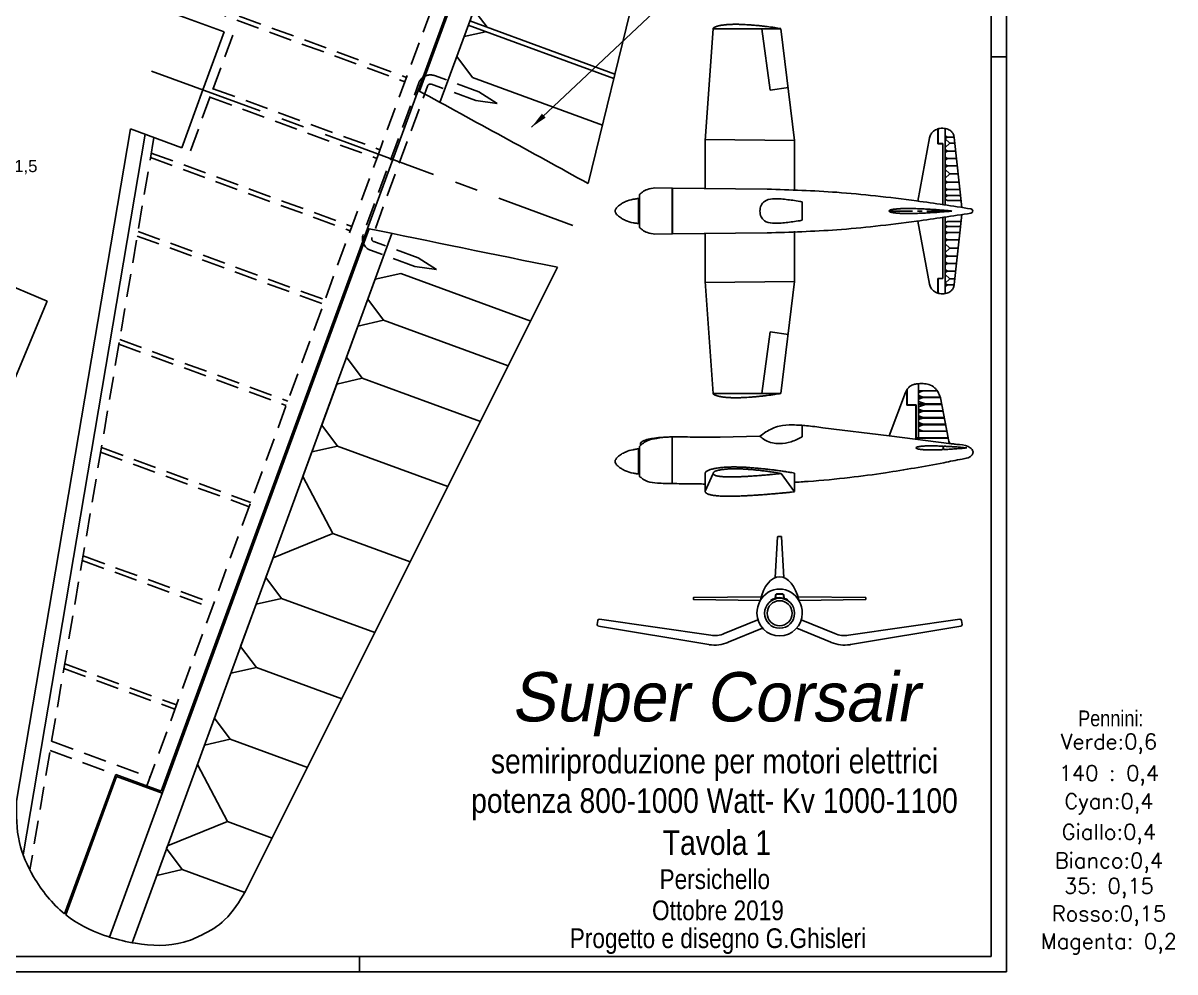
# Model space of a CAD drawing. Header units: millimetres. Extents: x 0 to 7380, y 0 to 3834.
# Drawn here: x 869.8 to 1243.6, y 0 to 308 of the extents above; entities that cross this region are included whole.
import ezdxf
from ezdxf.enums import TextEntityAlignment as Align

# ---------------------------------------------------------------- set-up
doc = ezdxf.new("R2010")
doc.units = ezdxf.units.MM
doc.header["$LTSCALE"] = 30
doc.linetypes.add('CENTRO', pattern=[2, 1.25, -0.25, 0.25, -0.25])
doc.linetypes.add('NASCOSTA', pattern=[0.375, 0.25, -0.125])
doc.layers.get('0').update_dxf_attribs({"color": 2})
for name, color, linetype in [('1', 1, 'CENTRO'), ('2', 3, 'Continuous'), ('3', 4, 'Continuous'), ('n', 6, 'NASCOSTA'), ('quote', 140, 'Continuous')]:
    doc.layers.add(name, color=color, linetype=linetype)
doc.styles.add('1', font='ARIALN.TTF')
doc.styles.add('SIMPLEX', font='simplex.shx')
doc.styles.get("Standard").update_dxf_attribs({"font": 'arial.ttf'})
doc.styles.add('style1', font='framd.ttf', dxfattribs={"width": 0.5, "oblique": 10})
doc.dimstyles.get("Standard").update_dxf_attribs({"dimscale": 30, "dimtxt": 0.13, "dimasz": 0.18, "dimexe": 0.18, "dimexo": 0.0625, "dimgap": 0.09, "dimtad": 0, "dimtih": 1, "dimtoh": 1, "dimdec": 0, "dimzin": 0, "dimdsep": 46, "dimtxsty": 'Standard', "dimcen": 0.09, "dimadec": 0, "dimazin": 0, "dimtfac": 1, "dimtdec": 0, "dimtofl": 0, "dimtmove": 0, "dimatfit": 3, "dimfxl": 1, "dimtolj": 1, "dimtzin": 0, "dimarcsym": 0})

# ---------------------------------------------------------------- blocks, each defined once
blk = doc.blocks.new('CONT')
at = {"layer": '2'}
for p, q in [((11890, 0), (11890, 8460)), ((11840, 50), (11840, 8410)), ((11840, 2970), (11890, 2970)), ((50, 50), (11840, 50)), ((9790, 0), (9790, 50)), ((0, 0), (11890, 0))]:
    blk.add_line(p, q, dxfattribs=at)
blk = doc.blocks.new('NA08')
at = {"layer": '1'}
blk.add_line((0, 0), (100, 0), dxfattribs=at)
at = {"layer": '2'}
blk.add_lwpolyline([(100, 0, 0.002235), (93.4, 0.7, 0.004427), (90, 1, 0.00004), (80.3, 1.7, 0.001491), (80, 1.8, 0.000747), (74.3, 2.2, 0.001007), (70, 2.4, 0.001233), (65.5, 2.7, 0.001027), (60, 3, 0.001715), (55.7, 3.3, 0.001285), (50, 3.5, 0.002458), (45.3, 3.7, 0.002185), (40, 3.9, 0.003062), (34.5, 4, 0.003675), (30, 4, 0.001575), (27.2, 4, 0.001929), (25, 4, 0.002569), (22.6, 3.9, 0.002425), (20, 3.8, 0.004563), (17.8, 3.7, 0.003498), (15, 3.6, 0.004959), (12.3, 3.3, 0.006032), (10, 3.1, 0.003852), (8.8, 3, 0.00365), (7.5, 2.8, 0.007107), (6.9, 2.7, 0.002045), (5, 2.4, 0.017089), (4.4, 2.2, 0.005726), (2.5, 1.7, 0.084771), (0.4, 0.8, 0.245448), (0, 0, 0.245448), (0.4, -0.8, 0.084771), (2.5, -1.7, 0.005726), (4.4, -2.2, 0.017089), (5, -2.4, 0.002045), (6.9, -2.7, 0.007107), (7.5, -2.8, 0.00365), (8.8, -3, 0.003852), (10, -3.1, 0.006032), (12.3, -3.3, 0.004959), (15, -3.6, 0.003498), (17.8, -3.7, 0.004563), (20, -3.8, 0.002425), (22.6, -3.9, 0.002569), (25, -4, 0.001929), (27.2, -4, 0.001575), (30, -4, 0.003675), (34.5, -4, 0.003062), (40, -3.9, 0.002185), (45.3, -3.7, 0.002458), (50, -3.5, 0.001285), (55.7, -3.3, 0.001715), (60, -3, 0.001027), (65.5, -2.7, 0.001233), (70, -2.4, 0.001007), (74.3, -2.2, 0.000747), (80, -1.8, 0.001491), (80.3, -1.7, 0.00004), (90, -1, 0.004427), (93.4, -0.7, 0.002235), (100, 0)], format="xyb", dxfattribs=at)

msp = doc.modelspace()

# ---------------------------------------------------------------- linework, layer by layer
at = {"layer": '1'}
msp.add_line((911.48, 292.42), (1048.22, 242.32), dxfattribs=at)
at = {"layer": '2'}
for p, q in [((1053.2, 255.9), (1106.63, 475.47)), ((918.36, 311.2), (935.01, 305.1)), ((935.01, 305.1), (928.13, 286.32)), ((1091.16, 269.84), (1093.71, 306.16)), ((1115.71, 306.16), (1120.16, 269.84)), ((921.25, 267.54), (928.13, 286.32)), ((981.57, 241.36), (997.97, 286.11)), ((904.6, 273.64), (867.63, 55.47)), ((904.6, 273.64), (921.25, 267.54)), ((1091.16, 269.84), (1091.16, 254.3)), ((1120.16, 269.87), (1120.16, 269.8)), ((1120.16, 269.84), (1120.16, 253.55)), ((1160.14, 250.21), (1163.95, 270.74)), ((1174.51, 248.12), (1171.94, 270.88)), ((1074.83, 254.46), (1080.47, 254.4)), ((1080.57, 254.4), (1111.29, 254.1)), ((1069.52, 242.9), (1069.52, 251.05)), ((1069.89, 241.58), (1069.89, 252.38)), ((1069.89, 251.2), (1069.89, 241.62)), ((1160.14, 243.74), (1163.95, 223.22)), ((1174.51, 245.84), (1171.94, 223.08)), ((1074.83, 239.5), (1080.47, 239.55)), ((1080.57, 239.55), (1111.29, 239.86)), ((1091.16, 224.12), (1091.16, 239.66)), ((1120.16, 224.12), (1120.16, 240.4)), ((1043.25, 228.74), (942.18, 26.62)), ((1091.16, 224.12), (1093.71, 187.8)), ((1115.71, 187.8), (1120.16, 224.12)), ((1120.16, 224.08), (1120.16, 224.16)), ((1156.23, 188.12), (1150.85, 173.97)), ((1156.23, 188.12), (1150.85, 173.97)), ((1167.49, 186.38), (1170.01, 173.4)), ((1129.37, 176.65), (1150.85, 173.97)), ((1088.08, 173.57), (1096.04, 173.53)), ((1096.04, 173.53), (1108.82, 173.87)), ((1170.03, 173.3), (1170.14, 172.77)), ((1069.52, 161.63), (1069.52, 169.78)), ((1069.89, 160.84), (1069.89, 170.58)), ((1070.12, 170.78), (1070.12, 171.7)), ((1171.1, 171.44), (1171.42, 171.39)), ((1091.2, 162.03), (1091.2, 156.03)), ((1091.2, 156.03), (1093.71, 161.76)), ((1094.05, 162.32), (1093.86, 162.15)), ((1115.81, 161.78), (1120.19, 155.85)), ((1120.19, 161.92), (1120.19, 155.92)), ((1123.82, 159.16), (1123.95, 159.17)), ((1113.91, 127.99), (1114.67, 141.26)), ((1114.77, 141.35), (1115.86, 141.35)), ((1116.72, 127.99), (1115.96, 141.26)), ((1087.32, 120.98), (1087.32, 121.43)), ((1109.4, 121.79), (1087.42, 121.53)), ((1109.1, 120.62), (1087.42, 120.88)), ((1121.23, 121.79), (1143.22, 121.53)), ((1121.53, 120.62), (1143.22, 120.88)), ((1143.32, 120.98), (1143.32, 121.43)), ((1056.27, 114.07), (1056.07, 112.83)), ((1056.48, 112.26), (1092.3, 106.26)), ((1056.83, 114.48), (1092.96, 109.29)), ((1097.37, 109.81), (1108.27, 114.34)), ((1133.26, 109.81), (1122.36, 114.34)), ((1173.8, 114.48), (1137.68, 109.29)), ((1174.15, 112.26), (1138.33, 106.26)), ((1174.37, 114.07), (1174.56, 112.83)), ((1095.18, 109.25), (1095.19, 109.25)), ((1098.67, 107.02), (1109.75, 111.63)), ((1131.96, 107.02), (1120.88, 111.63)), ((1135.45, 109.25), (1135.44, 109.25)), ((1092.3, 106.26), (1092.48, 106.23)), ((1098.54, 106.94), (1098.67, 107.02)), ((1132.09, 106.94), (1131.96, 107.02)), ((1138.33, 106.26), (1138.15, 106.23)), ((897.35, 11.47), (897.82, 11.32))]:
    msp.add_line(p, q, dxfattribs=at)
for points in [[(1115.71, 306.2, 0.000033), (1114.76, 306.35, 0.000816), (1114.71, 306.36, 0.00288), (1113.73, 306.51, 0.002044), (1112.35, 306.7, 0.002678), (1111.29, 306.83, 0.002214), (1110, 306.99, 0.002633), (1108.9, 307.11, 0.002318), (1107.64, 307.23, 0.003302), (1106.63, 307.32, 0.002497), (1105.28, 307.42, 0.004415), (1104.17, 307.49, 0.003966), (1102.92, 307.55, 0.005984), (1101.62, 307.58, 0.007277), (1100.56, 307.58, 0.00312), (1099.88, 307.57, 0.004146), (1099.37, 307.55, 0.004387), (1098.81, 307.52, 0.004037), (1098.19, 307.48, 0.006955), (1097.65, 307.43, 0.005955), (1097.02, 307.35, 0.008721), (1096.39, 307.26, 0.010304), (1095.85, 307.16, 0.005717), (1095.56, 307.09, 0.005901), (1095.28, 307.02, 0.010251), (1095.03, 306.95, 0.007575), (1094.7, 306.85, 0.019912), (1094.49, 306.77, 0.012797), (1094.15, 306.61, 0.028422), (1094.08, 306.57, 0.011621), (1093.89, 306.44, 0.105656), (1093.73, 306.27, 0.148129), (1093.71, 306.17, 0.014991), (1093.71, 306.16, 0.104517)], [(1115.71, 187.75, -0.000033), (1114.76, 187.6, -0.000816), (1114.71, 187.6, -0.00288), (1113.73, 187.45, -0.002044), (1112.35, 187.26, -0.002678), (1111.29, 187.12, -0.002214), (1110, 186.97, -0.002633), (1108.9, 186.85, -0.002318), (1107.64, 186.72, -0.003302), (1106.63, 186.63, -0.002497), (1105.28, 186.53, -0.004415), (1104.17, 186.46, -0.003966), (1102.92, 186.41, -0.005984), (1101.62, 186.37, -0.007277), (1100.56, 186.37, -0.00312), (1099.88, 186.39, -0.004146), (1099.37, 186.41, -0.004387), (1098.81, 186.44, -0.004037), (1098.19, 186.48, -0.006955), (1097.65, 186.53, -0.005955), (1097.02, 186.61, -0.008721), (1096.39, 186.7, -0.010304), (1095.85, 186.8, -0.005717), (1095.56, 186.86, -0.005901), (1095.28, 186.93, -0.010251), (1095.03, 187, -0.007575), (1094.7, 187.11, -0.019912), (1094.49, 187.19, -0.012797), (1094.15, 187.34, -0.028422), (1094.08, 187.38, -0.011621), (1093.89, 187.51, -0.105656), (1093.73, 187.68, -0.148129), (1093.71, 187.79, -0.014991), (1093.71, 187.8, -0.104517)], [(1093.93, 161.41, 0.077751), (1094.76, 161.06, 0.006808), (1095.09, 160.99, 0.009692), (1095.32, 160.94, 0.004979), (1095.6, 160.9, 0.005242), (1095.87, 160.86, 0.008353), (1096.39, 160.8, 0.007483), (1096.97, 160.75, 0.004332), (1097.57, 160.72, 0.005367), (1098.06, 160.7, 0.002554), (1098.67, 160.68, 0.003275), (1099.15, 160.68, 0.002361), (1099.65, 160.67, 0.001936), (1100.25, 160.68, 0.003781), (1101.25, 160.7, 0.003201), (1102.43, 160.74, 0.002302), (1103.61, 160.79, 0.002685), (1104.62, 160.84, 0.001402), (1105.89, 160.92, 0.001898), (1106.82, 160.98, 0.000971), (1108.06, 161.08, 0.001254), (1109.02, 161.15, 0.000832), (1110.26, 161.26, 0.001081), (1111.22, 161.34, 0.000819), (1112.53, 161.46, 0.001203), (1113.42, 161.54, 0.000375), (1113.44, 161.54, 0.000016), (1115.81, 161.78, 0.000006)], [(1091.2, 156.03, 0.073663), (1091.19, 155.88, 0.145895), (1091.28, 155.61, 0.104517), (1091.58, 155.35, 0.011202), (1091.84, 155.21, 0.028124), (1091.95, 155.16, 0.012161), (1092.39, 155, 0.019309), (1092.68, 154.92, 0.006808), (1093.11, 154.82, 0.009692), (1093.41, 154.76, 0.004979), (1093.78, 154.7, 0.005242), (1094.14, 154.65, 0.008353), (1094.82, 154.57, 0.007483), (1095.58, 154.51, 0.004332), (1096.38, 154.46, 0.005367), (1097.03, 154.44, 0.002554), (1097.84, 154.42, 0.003275), (1098.47, 154.41, 0.002361), (1099.12, 154.41, 0.001936), (1099.91, 154.41, 0.003781), (1101.23, 154.44, 0.003201), (1102.79, 154.49, 0.002302), (1104.34, 154.56, 0.002685), (1105.68, 154.63, 0.001402), (1107.34, 154.73, 0.001898), (1108.57, 154.82, 0.000971), (1110.2, 154.94, 0.001254), (1111.47, 155.04, 0.000832), (1113.11, 155.17, 0.001081), (1114.37, 155.28, 0.000819), (1116.1, 155.44, 0.001203), (1117.27, 155.55, 0.000375), (1117.3, 155.55, 0.000007), (1118.73, 155.7, 0.001175), (1119.22, 155.74, 0.000592), (1120.19, 155.85)]]:
    msp.add_lwpolyline(points, format="xyb", dxfattribs=at)
for centre, radius, start, end in [((1177.29, 246.98), 0.7, 278.8276, 81.1724), ((1164.54, 185.8), 3, 11.023, 21.6632), ((1171.22, 172.43), 1, 191.023, 262.8698), ((1094.17, 161.8), 0.46, 131.3539, 238.56), ((1114.77, 141.25), 0.1, 90, 176.7164), ((1115.86, 141.25), 0.1, 3.2836, 90), ((1087.42, 121.43), 0.1, 90.6847, 180), ((1087.42, 120.98), 0.1, 180, 269.3153), ((1143.22, 121.43), 0.1, 0, 89.3153), ((1143.22, 120.98), 0.1, 270.6847, 0), ((1115.32, 116.43), 7.35, 180, 0), ((1056.56, 112.75), 0.5, 171.0281, 260.4873), ((1056.76, 113.99), 0.5, 81.8189, 171.0281), ((1173.87, 113.99), 0.5, 8.9719, 98.1811), ((1174.07, 112.75), 0.5, 279.5127, 8.9719), ((1094.21, 117.35), 8.16, 261.189, 276.8402), ((1094.29, 117.36), 8.16, 276.3636, 292.1757), ((1136.34, 117.36), 8.16, 247.8243, 263.6364), ((1136.43, 117.35), 8.16, 263.1598, 278.811), ((1094.21, 117.35), 11.26, 261.189, 276.8402), ((1094.29, 117.36), 11.26, 276.3636, 292.1757), ((1136.34, 117.36), 11.26, 247.8243, 263.6364), ((1136.43, 117.35), 11.26, 263.1598, 278.811)]:
    msp.add_arc(centre, radius, start, end, dxfattribs=at)
at = {"layer": '2', "extrusion": (0, 0, -1)}
msp.add_ellipse((1115.24, 116.43), major_axis=(0, 11.81), ratio=0.555175, start_param=5.077959, end_param=6.294599, dxfattribs=at)
at = {"layer": '2'}
for centre, major_axis, ratio, start_param, end_param in [((1115.39, 116.43), (0, 11.81), 0.555175, 5.077959, 6.294599), ((1115.32, 116.43), (0, 7.85), 0.93703, 4.712389, 7.853982)]:
    msp.add_ellipse(centre, major_axis=major_axis, ratio=ratio, start_param=start_param, end_param=end_param, dxfattribs=at)
for points in [[(997.97, 286.11), (1016.41, 276.1), (1034.82, 266.02), (1053.2, 255.9)], [(981.57, 241.36), (1002.12, 237.09), (1022.68, 232.89), (1043.25, 228.74)], [(1156.23, 188.12), (1156.35, 188.4), (1156.47, 188.67), (1156.62, 188.93)], [(1080.57, 173.67), (1080.67, 173.67), (1080.77, 173.67), (1080.87, 173.67)], [(1080.97, 173.67), (1083.34, 173.7), (1085.71, 173.63), (1088.08, 173.57)], [(1080.57, 158.5), (1082.46, 158.48), (1084.36, 158.49), (1086.25, 158.46)], [(1086.25, 158.46), (1087.89, 158.43), (1089.53, 158.38), (1091.16, 158.36)], [(1120.19, 158.95), (1121.15, 159), (1122.12, 159.05), (1123.09, 159.11)], [(1123.21, 159.12), (1123.42, 159.13), (1123.62, 159.15), (1123.82, 159.16)]]:
    msp.add_open_spline(points, degree=3, dxfattribs=at)
for points, knots in [([(1168.25, 273.84), (1168.2, 273.85), (1167.66, 273.86), (1166.59, 273.72), (1165.37, 272.97), (1164.39, 271.97), (1164.1, 271.16), (1163.95, 270.74)], [51.52129, 51.52129, 51.52129, 51.52129, 53.10905, 67.509494, 83.140369, 95.231432, 108.665486, 108.665486, 108.665486, 108.665486]), ([(1171.93, 270.93), (1171.86, 271.31), (1171.73, 271.99), (1171.16, 272.7), (1170.4, 273.41), (1169.39, 273.73), (1168.59, 273.83), (1168.3, 273.84)], [0, 0, 0, 0, 11.491589, 20.511254, 26.706525, 42.374873, 51.02067, 51.02067, 51.02067, 51.02067]), ([(1069.89, 252.38), (1070.18, 252.64), (1070.94, 253.31), (1072.6, 254.15), (1074.02, 254.38), (1074.83, 254.46)], [0, 0, 0, 0, 11.740564, 30.320937, 54.706564, 54.706564, 54.706564, 54.706564]), ([(1069.52, 251.05), (1069.32, 251.02), (1069.12, 251), (1068.92, 250.97), (1068.92, 250.97), (1068.92, 250.97), (1068.92, 250.97), (1068.52, 250.91), (1067.27, 250.73), (1065.66, 250.28), (1063.86, 249.31), (1062.94, 248.61), (1062.16, 247.81), (1061.91, 247.16), (1061.91, 247.02), (1061.91, 246.98)], [-3.743697, -3.743697, -3.743697, -3.743697, 2.313029, 2.313029, 2.313029, 2.314144, 2.314144, 2.314144, 14.440064, 40.381472, 54.771427, 70.07104, 79.857215, 85.066581, 86.839525, 86.839525, 86.839525, 86.839525]), ([(1111.29, 254.1), (1118.81, 253.85), (1130.55, 253.45), (1146.69, 251.94), (1161.21, 250.13), (1171.52, 248.58), (1177.4, 247.67)], [0, 0, 0, 0, 225.689961, 352.087188, 486.2435, 664.714477, 664.714477, 664.714477, 664.714477]), ([(1069.52, 242.9), (1069.32, 242.93), (1069.12, 242.96), (1068.92, 242.99), (1068.92, 242.99), (1068.92, 242.99), (1068.92, 242.99), (1068.52, 243.04), (1067.27, 243.22), (1065.66, 243.67), (1063.86, 244.64), (1062.94, 245.35), (1062.16, 246.14), (1061.91, 246.79), (1061.91, 246.94), (1061.91, 246.98)], [-3.743697, -3.743697, -3.743697, -3.743697, 2.313029, 2.313029, 2.313029, 2.314144, 2.314144, 2.314144, 14.440064, 40.381472, 54.771427, 70.07104, 79.857215, 85.066581, 86.839525, 86.839525, 86.839525, 86.839525]), ([(1111.29, 239.86), (1118.81, 240.11), (1130.55, 240.5), (1146.69, 242.01), (1161.21, 243.83), (1171.52, 245.37), (1177.4, 246.29)], [0, 0, 0, 0, 225.689961, 352.087188, 486.2435, 664.714477, 664.714477, 664.714477, 664.714477]), ([(1069.89, 241.58), (1070.18, 241.32), (1070.94, 240.65), (1072.6, 239.8), (1074.02, 239.58), (1074.83, 239.5)], [0, 0, 0, 0, 11.740564, 30.320937, 54.706564, 54.706564, 54.706564, 54.706564]), ([(1168.25, 220.11), (1168.2, 220.11), (1167.66, 220.1), (1166.59, 220.23), (1165.37, 220.98), (1164.39, 221.98), (1164.1, 222.79), (1163.95, 223.22)], [51.52129, 51.52129, 51.52129, 51.52129, 53.10905, 67.509494, 83.140369, 95.231432, 108.665486, 108.665486, 108.665486, 108.665486]), ([(1171.93, 223.03), (1171.86, 222.65), (1171.73, 221.96), (1171.16, 221.25), (1170.4, 220.55), (1169.39, 220.22), (1168.59, 220.13), (1168.3, 220.11)], [0, 0, 0, 0, 11.491589, 20.511254, 26.706525, 42.374873, 51.02067, 51.02067, 51.02067, 51.02067]), ([(1156.72, 189.1), (1156.91, 189.38), (1157.44, 189.98), (1158.47, 190.64), (1160.03, 190.94), (1161.79, 190.99), (1163.93, 190.79), (1165.45, 189.85), (1166.66, 188.52), (1167.06, 187.58), (1167.33, 186.91)], [10.927822, 10.927822, 10.927822, 10.927822, 21.095945, 34.65951, 46.85578, 68.174074, 87.581283, 110.364351, 119.75719, 141.011726, 141.011726, 141.011726, 141.011726]), ([(1108.93, 173.87), (1109.58, 174.36), (1110.85, 175.33), (1112.86, 176.39), (1115.74, 177.5), (1118.92, 177.56), (1121.85, 177.5), (1125.17, 177.21), (1127.59, 176.89), (1129.37, 176.65)], [0, 0, 0, 0, 24.073496, 47.126195, 72.441968, 114.640028, 140.930381, 160.575174, 214.414401, 214.414401, 214.414401, 214.414401]), ([(1070.12, 171.7), (1070.38, 171.9), (1071.15, 172.46), (1072.52, 172.89), (1074.45, 173.29), (1077.06, 173.55), (1079.21, 173.64), (1080.47, 173.67)], [0, 0, 0, 0, 9.799336, 28.381968, 42.289546, 69.210561, 106.866428, 106.866428, 106.866428, 106.866428]), ([(1069.52, 169.78), (1069.32, 169.75), (1069.12, 169.73), (1068.92, 169.7), (1068.92, 169.7), (1068.92, 169.7), (1068.92, 169.7), (1068.52, 169.64), (1067.27, 169.46), (1065.66, 169.01), (1063.86, 168.04), (1062.94, 167.34), (1062.16, 166.55), (1061.91, 165.9), (1061.91, 165.75), (1061.91, 165.71)], [-3.743697, -3.743697, -3.743697, -3.743697, 2.313029, 2.313029, 2.313029, 2.314144, 2.314144, 2.314144, 14.440064, 40.381472, 54.771427, 70.07104, 79.857215, 85.066581, 86.839525, 86.839525, 86.839525, 86.839525]), ([(1178.09, 168.71), (1178.1, 168.82), (1178.08, 169.12), (1177.62, 169.88), (1175.95, 171.1), (1173.59, 171.11), (1171.88, 171.36), (1171.42, 171.39)], [22.113602, 22.113602, 22.113602, 22.113602, 25.394028, 31.154825, 47.82234, 85.192001, 98.830594, 98.830594, 98.830594, 98.830594]), ([(1174.59, 166.48), (1175.19, 166.58), (1175.92, 166.7), (1176.84, 167.01), (1177.35, 167.33), (1177.75, 167.78), (1178.01, 168.25), (1178.06, 168.55), (1178.09, 168.71)], [0, 0, 0, 0, 1.804076, 2.234108, 2.896277, 3.572197, 4.002835, 4.493086, 4.493086, 4.493086, 4.493086]), ([(1069.52, 161.63), (1069.32, 161.66), (1069.12, 161.69), (1068.92, 161.72), (1068.92, 161.72), (1068.92, 161.72), (1068.92, 161.72), (1068.52, 161.77), (1067.27, 161.96), (1065.66, 162.4), (1063.86, 163.37), (1062.94, 164.08), (1062.16, 164.87), (1061.91, 165.52), (1061.91, 165.67), (1061.91, 165.71)], [-3.743697, -3.743697, -3.743697, -3.743697, 2.313029, 2.313029, 2.313029, 2.314144, 2.314144, 2.314144, 14.440064, 40.381472, 54.771427, 70.07104, 79.857215, 85.066581, 86.839525, 86.839525, 86.839525, 86.839525]), ([(1123.95, 159.17), (1124.18, 159.18), (1128.89, 159.5), (1137.47, 160.35), (1152.14, 162.28), (1164.3, 164.45), (1172.59, 166.08), (1174.59, 166.48)], [377.181906, 377.181906, 377.181906, 377.181906, 384.010044, 518.988767, 635.738099, 827.8654, 889.211836, 889.211836, 889.211836, 889.211836]), ([(1069.89, 160.84), (1070.18, 160.58), (1070.94, 159.91), (1072.85, 158.93), (1076.19, 158.6), (1078.88, 158.52), (1080.47, 158.5)], [0, 0, 0, 0, 11.740564, 30.320937, 63.166437, 111.080049, 111.080049, 111.080049, 111.080049]), ([(883.26, 18.85), (883.24, 18.86), (879.17, 22.15), (873.31, 29.58), (867.57, 42.32), (867.61, 50.94), (867.63, 55.47)], [67.437425, 67.437425, 67.437425, 67.437425, 67.509494, 83.140369, 95.231432, 108.665486, 108.665486, 108.665486, 108.665486]), ([(941.94, 26.19), (939.94, 22.85), (936.37, 16.89), (928.58, 12.16), (919.05, 8.16), (908.44, 8.59), (900.56, 10.44), (897.82, 11.32)], [0, 0, 0, 0, 11.491589, 20.511254, 26.706525, 42.374873, 51.02067, 51.02067, 51.02067, 51.02067]), ([(897.35, 11.47), (896.84, 11.64), (891.99, 13.31), (887.3, 15.69), (883.67, 18.52)], [51.52129, 51.52129, 51.52129, 51.52129, 53.10905, 66.911016, 66.911016, 66.911016, 66.911016]), ([(897.35, 11.47), (896.84, 11.64), (891.99, 13.31), (887.3, 15.69), (883.67, 18.52)], [51.52129, 51.52129, 51.52129, 51.52129, 53.10905, 66.911016, 66.911016, 66.911016, 66.911016])]:
    msp.add_open_spline(points, degree=3, knots=knots, dxfattribs=at)
at = {"layer": '3'}
for p, q in [((1082.66, 515.81), (998.41, 285.87)), ((1089.42, 512.46), (1005.07, 282.25)), ((1089.42, 512.46), (1005.07, 282.25)), ((1064.92, 468.83), (997.97, 286.11)), ((1016.09, 312.32), (1020.37, 306.6)), ((1014.24, 307.25), (1061.48, 289.94)), ((1014.75, 308.66), (1061.84, 291.41)), ((1010.53, 297.13), (1012.9, 303.59)), ((1012.9, 303.59), (1019.86, 305.19)), ((1093.71, 306.16), (1115.71, 306.16)), ((1109.6, 306.16), (1112.28, 286.22)), ((1010.53, 297.13), (1015.63, 290.31)), ((1015.63, 290.31), (1057.81, 274.86)), ((1112.28, 286.22), (1118.2, 287.02)), ((1166.67, 268.82), (1166.67, 273.64)), ((1166.77, 268.92), (1166.77, 273.64)), ((1169.05, 273.76), (1169.05, 248.94)), ((1169.05, 273.76), (1169.05, 248.94)), ((909.37, 271.89), (869.75, 38.07)), ((1091.16, 270.21), (1120.16, 269.84)), ((1169.05, 271.43), (1169.76, 270.97)), ((1169.05, 270.5), (1169.76, 270.97)), ((1169.05, 270.41), (1169.05, 270.5)), ((1170.6, 269.01), (1169.05, 270.41)), ((1169.76, 270.97), (1171.92, 270.97)), ((1171.93, 270.93), (1171.94, 270.88)), ((1166.67, 268.82), (1168.25, 268.82)), ((1166.77, 268.92), (1168.3, 268.92)), ((1168.25, 268.82), (1168.25, 249.06)), ((1168.3, 268.92), (1168.3, 249.05)), ((1170.6, 269.01), (1169.05, 267.6)), ((1169.05, 266.93), (1169.05, 267.6)), ((1169.05, 266.93), (1169.76, 266.46)), ((1169.05, 266), (1169.76, 266.46)), ((1169.05, 264.45), (1169.05, 266)), ((1169.76, 266.46), (1172.44, 266.46)), ((1170.6, 269.01), (1172.15, 269.01)), ((1169.05, 264.45), (1169.76, 263.98)), ((1169.05, 263.52), (1169.76, 263.98)), ((1169.05, 262.06), (1169.05, 263.52)), ((1169.05, 262.06), (1169.76, 261.6)), ((1169.76, 263.98), (1172.72, 263.98)), ((1169.05, 261.13), (1169.76, 261.6)), ((1169.05, 261.13), (1169.05, 260.45)), ((1170.6, 259.05), (1169.05, 260.45)), ((1170.6, 259.05), (1169.05, 257.65)), ((1169.76, 261.6), (1172.99, 261.6)), ((1170.6, 259.05), (1173.27, 259.05)), ((1080.47, 254.4), (1080.47, 239.55)), ((1080.57, 254.4), (1080.57, 239.55)), ((1169.05, 256.8), (1169.05, 257.65)), ((1169.05, 256.8), (1169.76, 256.33)), ((1169.05, 255.87), (1169.76, 256.33)), ((1169.05, 254.45), (1169.05, 255.87)), ((1169.05, 254.45), (1169.76, 253.99)), ((1169.76, 256.33), (1173.58, 256.33)), ((1169.05, 253.52), (1169.76, 253.99)), ((1169.05, 252.45), (1169.05, 253.52)), ((1169.05, 252.45), (1169.76, 251.98)), ((1169.05, 251.52), (1169.76, 251.98)), ((1169.05, 250.83), (1169.05, 251.52)), ((1169.05, 250.83), (1169.76, 250.36)), ((1169.76, 253.99), (1173.85, 253.99)), ((1169.76, 251.98), (1174.07, 251.98)), ((1122.67, 249.95), (1122.67, 244.01)), ((1169.76, 250.36), (1174.26, 250.36)), ((1168.25, 225.13), (1168.25, 244.9)), ((1168.3, 225.03), (1168.3, 244.91)), ((1169.05, 220.2), (1169.05, 245.02)), ((1169.05, 220.2), (1169.05, 245.02)), ((1169.05, 243.13), (1169.76, 243.59)), ((1169.05, 243.13), (1169.05, 242.44)), ((1169.76, 243.59), (1174.26, 243.59)), ((897.81, 11.3), (982.07, 241.26)), ((905.14, 9.5), (989.49, 239.72)), ((914.63, 58.64), (981.57, 241.36)), ((1169.05, 242.44), (1169.76, 241.97)), ((1169.05, 241.51), (1169.76, 241.97)), ((1169.05, 241.51), (1169.05, 240.43)), ((1169.05, 240.43), (1169.76, 239.97)), ((1169.05, 239.5), (1169.76, 239.97)), ((1169.05, 239.5), (1169.05, 238.09)), ((1169.76, 241.97), (1174.07, 241.97)), ((1169.76, 239.97), (1173.85, 239.97)), ((1169.05, 238.09), (1169.76, 237.62)), ((1169.05, 237.16), (1169.76, 237.62)), ((1169.05, 237.16), (1169.05, 236.31)), ((1170.6, 234.9), (1169.05, 236.31)), ((1169.76, 237.62), (1173.58, 237.62)), ((1170.6, 234.9), (1169.05, 233.5)), ((1169.05, 232.82), (1169.05, 233.5)), ((1169.05, 232.82), (1169.76, 232.36)), ((1169.05, 231.89), (1169.76, 232.36)), ((1169.05, 231.89), (1169.05, 230.44)), ((1169.76, 232.36), (1172.99, 232.36)), ((1170.6, 234.9), (1173.27, 234.9)), ((1169.05, 230.44), (1169.76, 229.97)), ((1169.05, 229.51), (1169.76, 229.97)), ((1169.05, 229.51), (1169.05, 227.96)), ((1169.76, 229.97), (1172.72, 229.97)), ((877.62, 217.77), (858.74, 225.63)), ((984.04, 224.83), (981.67, 218.37)), ((984.04, 224.83), (992.34, 226.74)), ((992.34, 226.74), (1034.52, 211.28)), ((1166.67, 225.13), (1168.25, 225.13)), ((1166.67, 225.13), (1166.67, 220.32)), ((1166.77, 225.03), (1168.3, 225.03)), ((1166.77, 225.03), (1166.77, 220.32)), ((1169.05, 227.96), (1169.76, 227.49)), ((1169.05, 227.03), (1169.76, 227.49)), ((1169.05, 227.03), (1169.05, 226.35)), ((1170.6, 224.95), (1169.05, 226.35)), ((1170.6, 224.95), (1169.05, 223.55)), ((1169.76, 227.49), (1172.44, 227.49)), ((1170.6, 224.95), (1172.15, 224.95)), ((1091.16, 223.75), (1120.16, 224.12)), ((1169.05, 223.55), (1169.05, 223.45)), ((1169.05, 223.45), (1169.76, 222.99)), ((1169.05, 222.52), (1169.76, 222.99)), ((1169.76, 222.99), (1171.92, 222.99)), ((1171.93, 223.03), (1171.94, 223.08)), ((867.34, 193.05), (877.62, 217.77)), ((981.67, 218.37), (986.77, 211.55)), ((978.47, 209.64), (974.77, 199.53)), ((978.47, 209.64), (986.77, 211.55)), ((986.77, 211.55), (1027.24, 196.72)), ((1109.6, 187.8), (1112.28, 207.73)), ((1112.28, 207.73), (1118.2, 206.94)), ((974.77, 199.53), (979.87, 192.71)), ((971.57, 190.81), (966.7, 177.52)), ((971.57, 190.81), (979.87, 192.71)), ((979.87, 192.71), (1018.21, 178.67)), ((1160.37, 190.93), (1160.37, 173.4)), ((1093.71, 187.8), (1115.71, 187.8)), ((1156.62, 183.93), (1156.62, 188.93)), ((1156.72, 184.03), (1156.72, 189.1)), ((1160.37, 188.63), (1166.48, 188.63)), ((1161.87, 188.63), (1160.37, 188.09)), ((1161.87, 186.58), (1160.37, 187.13)), ((1156.62, 183.93), (1159.57, 183.93)), ((1156.72, 184.03), (1159.67, 184.03)), ((1159.57, 183.93), (1159.57, 172.88)), ((1159.67, 184.03), (1159.67, 173.4)), ((1160.37, 186.58), (1167.44, 186.58)), ((1160.37, 186.43), (1167.47, 186.43)), ((1161.87, 186.43), (1160.37, 185.89)), ((1162.62, 184.38), (1160.37, 185.2)), ((1160.37, 184.38), (1167.87, 184.38)), ((1160.37, 184.23), (1167.9, 184.23)), ((1162.62, 184.23), (1160.37, 183.41)), ((1161.87, 182.15), (1160.37, 182.7)), ((1160.37, 182.15), (1168.31, 182.15)), ((1160.37, 182), (1168.34, 182)), ((1161.87, 182), (1160.37, 181.46)), ((1161.87, 179.95), (1160.37, 180.5)), ((1160.37, 179.95), (1168.74, 179.95)), ((1160.37, 179.8), (1168.77, 179.8)), ((1161.87, 179.8), (1160.37, 179.26)), ((966.7, 177.52), (971.81, 170.7)), ((1122.67, 173.67), (1122.67, 177.43)), ((1161.87, 177.75), (1160.37, 178.3)), ((1160.37, 177.75), (1169.17, 177.75)), ((1160.37, 177.6), (1169.19, 177.6)), ((1161.87, 177.6), (1160.37, 177.06)), ((1161.87, 175.55), (1160.37, 176.1)), ((1080.47, 173.67), (1080.47, 158.5)), ((1108.93, 173.87), (1109.29, 173.58)), ((1150.85, 173.97), (1171.1, 171.44)), ((1159.57, 173.3), (1170.03, 173.3)), ((1159.67, 173.4), (1170.01, 173.4)), ((1160.37, 175.55), (1169.59, 175.55)), ((1170.14, 172.77), (1170.38, 171.53)), ((963.51, 168.79), (960.58, 160.8)), ((963.51, 168.79), (971.81, 170.7)), ((971.81, 170.7), (1007.66, 157.57)), ((1168.35, 170.66), (1168.35, 169.54)), ((1168.35, 170.66), (1168.35, 169.54)), ((1168.4, 170.1), (1168.6, 170.65)), ((1168.4, 170.1), (1168.6, 169.56)), ((970.34, 142.27), (960.58, 160.8)), ((1091.26, 162.18), (1091.26, 162.18)), ((1120.19, 161.92), (1120.19, 161.85)), ((970.34, 142.27), (950.92, 134.44)), ((970.34, 142.27), (995.42, 133.08)), ((948.58, 128.06), (950.92, 134.44)), ((948.58, 128.06), (953.69, 121.24)), ((945.38, 119.33), (953.69, 121.24)), ((953.69, 121.24), (983.95, 110.15)), ((1113.83, 121.32), (1113.93, 122.29)), ((1113.98, 121.33), (1114.09, 122.32)), ((1116.65, 121.33), (1116.54, 122.32)), ((1116.8, 121.32), (1116.7, 122.29)), ((945.38, 119.33), (940.38, 105.66)), ((940.38, 105.66), (945.48, 98.84)), ((937.18, 96.94), (945.48, 98.84)), ((945.48, 98.84), (973.21, 88.68)), ((937.18, 96.94), (931.85, 82.38)), ((931.85, 82.38), (936.95, 75.56)), ((928.65, 73.66), (936.95, 75.56)), ((936.95, 75.56), (962.05, 66.37)), ((928.65, 73.66), (926.33, 67.33)), ((936.09, 48.8), (926.33, 67.33)), ((899.83, 64.06), (883.26, 18.85)), ((899.83, 64.06), (914.63, 58.64)), ((900.12, 63.42), (883.67, 18.52)), ((900.12, 63.42), (914.92, 58)), ((936.09, 48.8), (916.67, 40.96)), ((936.09, 48.8), (950.61, 43.48)), ((916.67, 40.96), (916.34, 40.07)), ((916.34, 40.07), (921.45, 33.25)), ((913.15, 31.35), (921.45, 33.25)), ((921.45, 33.25), (941.72, 25.82)), ((941.94, 26.19), (942.18, 26.62))]:
    msp.add_line(p, q, dxfattribs=at)
for points in [[(1168.35, 170.66, 0.000718), (1167.82, 170.68, 0.002458), (1167.05, 170.71, 0.002185), (1166.17, 170.74, 0.003062), (1165.27, 170.76, 0.003675), (1164.52, 170.76, 0.001575), (1164.07, 170.76, 0.001929), (1163.7, 170.76, 0.002569), (1163.3, 170.75, 0.002425), (1162.87, 170.73, 0.004563), (1162.51, 170.72, 0.003498), (1162.05, 170.69, 0.004959), (1161.59, 170.65, 0.006032), (1161.22, 170.62, 0.003852), (1161.02, 170.59, 0.00365), (1160.81, 170.56, 0.007107), (1160.72, 170.55, 0.002045), (1160.4, 170.49, 0.017089), (1160.29, 170.47, 0.005726), (1159.99, 170.39, 0.084771), (1159.64, 170.23, 0.245448), (1159.57, 170.1, 0.245448), (1159.64, 169.98, 0.084771), (1159.99, 169.82, 0.005726), (1160.29, 169.73, 0.017089), (1160.4, 169.71, 0.002045), (1160.72, 169.65, 0.007107), (1160.81, 169.64, 0.00365), (1161.02, 169.61, 0.003852), (1161.22, 169.59, 0.006032), (1161.59, 169.55, 0.004959), (1162.05, 169.51, 0.003498), (1162.51, 169.49, 0.004563), (1162.87, 169.47, 0.002425), (1163.3, 169.46, 0.002569), (1163.7, 169.45, 0.001929), (1164.07, 169.44, 0.001575), (1164.52, 169.44, 0.003675), (1165.27, 169.45, 0.003062), (1166.17, 169.46, 0.002185), (1167.05, 169.49, 0.002458), (1167.82, 169.52, 0.000718), (1168.35, 169.54, 0.001715)], [(1176.07, 170.1, 0.002235), (1174.98, 170.21, 0.004427), (1174.42, 170.26, 0.00004), (1172.82, 170.39, 0.001491), (1172.77, 170.39, 0.000747), (1171.83, 170.46, 0.001007), (1171.12, 170.5, 0.001233), (1170.37, 170.55, 0.001027), (1169.47, 170.6, 0.001715), (1168.77, 170.64, 0.000225), (1168.6, 170.65, 0.002458)], [(1168.6, 169.56, 0.000225), (1168.77, 169.56, 0.001715), (1169.47, 169.6, 0.001027), (1170.37, 169.65, 0.001233), (1171.12, 169.7, 0.001007), (1171.83, 169.75, 0.000747), (1172.77, 169.81, 0.001491), (1172.82, 169.82, 0.00004), (1174.42, 169.94, 0.004427), (1174.98, 169.99, 0.002235), (1176.07, 170.1)], [(1120.19, 161.92, 0.001335), (1119.23, 162.08, 0.002632), (1118.74, 162.16, 0.000039), (1117.36, 162.38, 0.000816), (1117.3, 162.39, 0.00288), (1116.1, 162.57, 0.002044), (1114.4, 162.8, 0.002678), (1113.09, 162.97, 0.002214), (1111.5, 163.16, 0.002633), (1110.15, 163.31, 0.002318), (1108.6, 163.46, 0.003302), (1107.35, 163.57, 0.002497), (1105.69, 163.7, 0.004415), (1104.32, 163.79, 0.003966), (1102.79, 163.86, 0.005984), (1101.18, 163.9, 0.007277), (1099.86, 163.9, 0.00312), (1099.03, 163.88, 0.004146), (1098.4, 163.85, 0.004387), (1097.7, 163.82, 0.004037), (1096.94, 163.76, 0.006955), (1096.27, 163.7, 0.005955), (1095.49, 163.61, 0.008721), (1094.7, 163.49, 0.010304), (1094.04, 163.37, 0.005717), (1093.67, 163.29, 0.005901), (1093.31, 163.2, 0.010251), (1093, 163.11, 0.007575), (1092.59, 162.98, 0.019912), (1092.31, 162.87, 0.012797), (1091.88, 162.67, 0.028422), (1091.77, 162.62, 0.011621), (1091.52, 162.45, 0.105656), (1091.25, 162.16, 0.148129), (1091.19, 161.88, 0.046501), (1091.2, 161.79, 0.104517)], [(1115.81, 161.8, 0.000086), (1113.49, 162.17, 0.000816), (1113.44, 162.18, 0.00288), (1112.53, 162.31, 0.002044), (1111.24, 162.49, 0.002678), (1110.25, 162.62, 0.002214), (1109.04, 162.76, 0.002633), (1108.01, 162.88, 0.002318), (1106.84, 162.99, 0.003302), (1105.89, 163.08, 0.002497), (1104.64, 163.17, 0.004415), (1103.59, 163.24, 0.003966), (1102.43, 163.29, 0.005984), (1101.21, 163.32, 0.007277), (1100.21, 163.32, 0.00312), (1099.58, 163.31, 0.004146), (1099.1, 163.29, 0.004387), (1098.57, 163.26, 0.004037), (1098, 163.22, 0.006955), (1097.49, 163.17, 0.005955), (1096.89, 163.1, 0.008721), (1096.29, 163.01, 0.010304), (1095.79, 162.92, 0.005717), (1095.51, 162.86, 0.005901), (1095.24, 162.79, 0.010251), (1095.01, 162.73, 0.007575), (1094.7, 162.63, 0.061427), (1094.05, 162.32, 0.002562)]]:
    msp.add_lwpolyline(points, format="xyb", dxfattribs=at)
for radius in [4.87, 4.07]:
    msp.add_circle((1115.32, 116.43), radius, dxfattribs=at)
for centre, radius, start, end in [((1115.32, 116.43), 5.08, 58.459, 125.2385), ((1114.38, 122.24), 0.45, 99.1435, 173.8384), ((1114.39, 122.29), 0.3, 99.0114, 173.8384), ((1115.32, 116.43), 6.33, 90, 99.1435), ((1115.32, 116.43), 6.23, 90, 99.0114), ((1115.32, 116.43), 6.33, 80.8565, 90), ((1115.32, 116.43), 6.23, 80.9886, 90), ((1116.25, 122.29), 0.3, 6.1616, 80.9886), ((1116.25, 122.24), 0.45, 6.1616, 80.8565)]:
    msp.add_arc(centre, radius, start, end, dxfattribs=at)
for points, knots in [([(1108.93, 246.98), (1108.99, 247.61), (1109.11, 248.82), (1110.56, 250.53), (1113.61, 251.12), (1117.44, 250.74), (1120.66, 250.34), (1122.39, 250.01), (1122.67, 249.95)], [0, 0, 0, 0, 18.781789, 35.597018, 63.238138, 107.273636, 151.698229, 160.220863, 160.220863, 160.220863, 160.220863]), ([(1108.93, 246.98), (1108.99, 246.34), (1109.11, 245.14), (1110.56, 243.42), (1113.61, 242.83), (1117.44, 243.21), (1120.66, 243.62), (1122.39, 243.95), (1122.67, 244.01)], [0, 0, 0, 0, 18.781789, 35.597018, 63.238138, 107.273636, 151.698229, 160.220863, 160.220863, 160.220863, 160.220863]), ([(1069.89, 170.58), (1070.16, 170.86), (1070.87, 171.59), (1072.7, 172.71), (1075.68, 173.24), (1078.03, 173.51), (1079.29, 173.63)], [0, 0, 0, 0, 11.740564, 30.320937, 63.166437, 101.331719, 101.331719, 101.331719, 101.331719]), ([(1109.29, 173.58), (1109.77, 173.19), (1111.5, 171.89), (1115.05, 171.3), (1119.16, 171.94), (1121.48, 173.08), (1122.67, 173.67)], [4.58262, 4.58262, 4.58262, 4.58262, 22.994977, 69.267082, 106.855256, 146.476623, 146.476623, 146.476623, 146.476623])]:
    msp.add_open_spline(points, degree=3, knots=knots, dxfattribs=at)
at = {"layer": 'n'}
for p, q in [((1060.22, 470.55), (985.08, 265.45)), ((1060.22, 470.55), (985.08, 265.45)), ((929.38, 314.11), (994.2, 290.36)), ((928.6, 312.8), (993.69, 288.95)), ((937.83, 304.07), (930.95, 285.29)), ((981.28, 242.38), (998.19, 288.54)), ((1016.68, 282.83), (1002.29, 288.1)), ((1017.71, 285.65), (1003.32, 290.92)), ((924.07, 266.51), (930.95, 285.29)), ((931.46, 286.69), (985.59, 266.86)), ((984.1, 241.35), (1001.01, 287.51)), ((1017.71, 285.65), (1023.64, 281.88)), ((930.43, 283.88), (984.56, 264.05)), ((1016.68, 282.83), (1023.64, 281.88)), ((912.23, 270.84), (871.96, 33.13)), ((911.38, 265.8), (976.47, 241.96)), ((909.93, 60.36), (985.08, 265.45)), ((911.13, 264.3), (975.95, 240.55)), ((907.07, 240.37), (967.74, 218.14)), ((906.82, 238.87), (967.23, 216.74)), ((997.98, 231.77), (983.58, 237.05)), ((996.94, 228.96), (982.55, 234.23)), ((996.94, 228.96), (1003.91, 228)), ((997.98, 231.77), (1003.91, 228)), ((900.87, 203.77), (955.19, 183.87)), ((901.13, 205.27), (955.7, 185.28)), ((894.92, 168.68), (943.15, 151.01)), ((895.18, 170.18), (943.66, 152.41)), ((889.23, 135.08), (931.62, 119.55)), ((888.98, 133.58), (931.1, 118.15)), ((883.03, 98.48), (919.06, 85.28)), ((883.29, 99.98), (919.58, 86.69)), ((879.03, 74.88), (910.96, 63.18)), ((878.52, 71.87), (897.35, 64.97))]:
    msp.add_line(p, q, dxfattribs=at)
for centre, radius, start, end in [((1001.95, 287.16), 4, 69.8779, 159.8779), ((1001.95, 287.16), 1, 69.8779, 159.8779), ((983.93, 237.99), 4, 159.8779, 249.8779), ((983.93, 237.99), 1, 159.8779, 249.8779)]:
    msp.add_arc(centre, radius, start, end, dxfattribs=at)

# ---------------------------------------------------------------- block references
for name, p, xscale, yscale, zscale in [('CONT', (0, 0), 0.1, 0.1, 0.1), ('NA08', (1150.85, 246.98), 0.2037569794998546, 0.2037569794998546, 0.2037569794998546)]:
    msp.add_blockref(name, p, dxfattribs=dict(xscale=xscale, yscale=yscale, zscale=zscale))

# ---------------------------------------------------------------- texts
at = {"layer": 'quote', "style": 'style1', "oblique": 10}
msp.add_text('Super Corsair', height=16, dxfattribs=at).set_placement((1094.18, 87.33), align=Align.MIDDLE)
at = {"layer": 'quote'}
for s, height, style, p in [('Pennini:', 5.12, '1', (1222.81, 82.41)), ('Verde:0,6', 5, 'SIMPLEX', (1222.21, 74.01)), ('semiriproduzione per motori elettrici', 8, '1', (1094.18, 67.44)), ('140 : 0,4', 5, 'SIMPLEX', (1222.21, 63.8)), ('potenza 800-1000 Watt- Kv 1000-1100', 8, '1', (1094.18, 54.48)), ('Cyan:0,4', 5, 'SIMPLEX', (1222.21, 54.58)), ('Tavola 1', 8, '1', (1094.98, 42.16)), ('Giallo:0,4', 5, 'SIMPLEX', (1222.21, 44.82)), ('Bianco:0,4', 5, 'SIMPLEX', (1222.21, 35.54)), ('Persichello ', 6.4, '1', (1095.3, 30.24)), ('35: 0,15', 5, 'SIMPLEX', (1222.21, 27.17)), ('Ottobre 2019', 6.4, '1', (1095.3, 20.13)), ('Rosso:0,15', 5, 'SIMPLEX', (1222.21, 18.2)), ('Progetto e disegno G.Ghisleri', 6.4, '1', (1095.3, 10.16)), ('Magenta: 0,2', 5, 'SIMPLEX', (1222.21, 9.14))]:
    msp.add_text(s, height=height, dxfattribs=dict(at, style=style)).set_placement(p, align=Align.MIDDLE)
at = {"layer": 'quote', "insert": (841.13, 263.51), "char_height": 3.9, "attachment_point": 1}
msp.add_mtext('\\A1;Comp.Bet.1,5', dxfattribs=at)

# ---------------------------------------------------------------- leaders
at = {"layer": 'quote'}
msp.add_leader([(1034.84, 274.22), (1085.22, 321.64)], dimstyle='Standard', override={"dimgap": 0.09, "dimtad": 0}, dxfattribs=at)
at = {"layer": 'quote', "annotation_type": 0, "has_hookline": 1, "hookline_direction": 0, "text_width": 34.37}
msp.add_leader([(850.98, 210.48), (825.93, 261.56), (838.43, 261.56)], dimstyle='Standard', override={"dimgap": 0.09, "dimtad": 0}, dxfattribs=at)

doc.saveas('drawing.dxf')
